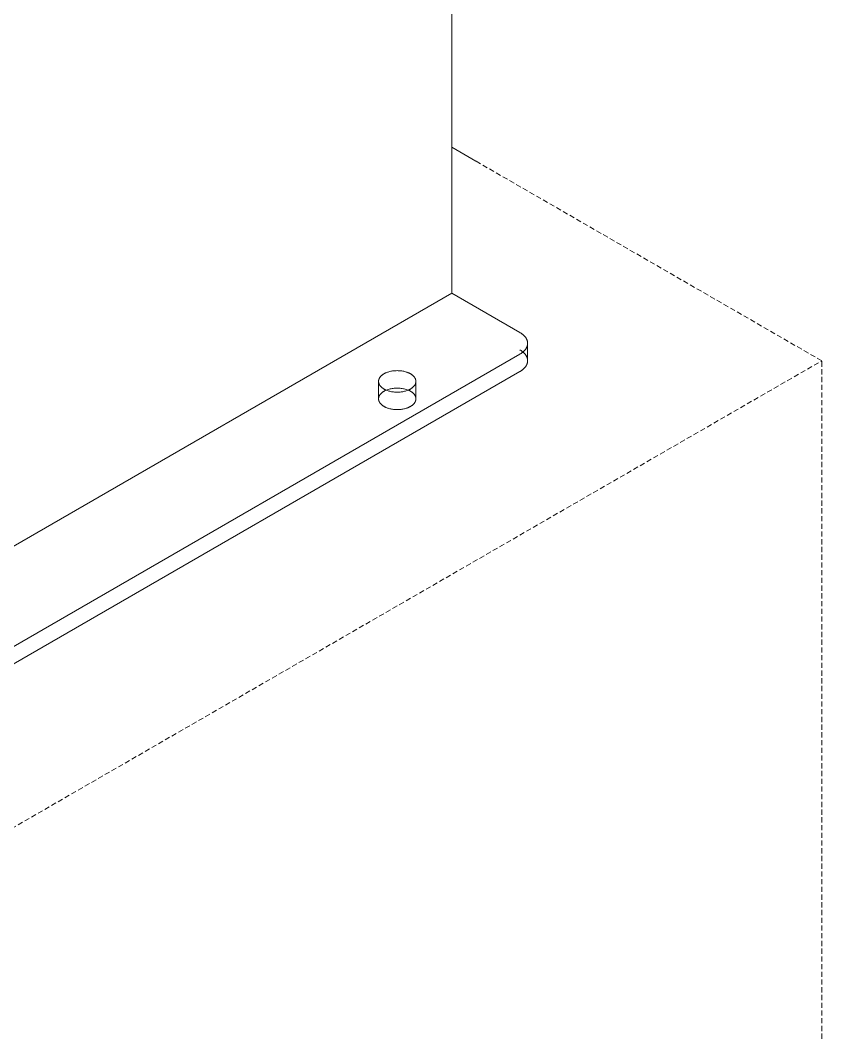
# Model space of a CAD drawing. Header units: millimetres. Extents: x -152 to 4236, y -557 to 2576.
# Drawn here: x 4038 to 4235.6, y 390.4 to 640.1 of the extents above; entities that cross this region are included whole.
import ezdxf

# ---------------------------------------------------------------- set-up
doc = ezdxf.new("R2010")
doc.units = ezdxf.units.MM
doc.linetypes.add('HIDDEN', pattern=[1.905, 1.27, -0.635])
doc.layers.add('ZANO_R', color=7, linetype='Continuous', lineweight=0)
doc.layers.add('ZANO_R_przerywana', color=7, linetype='HIDDEN', lineweight=0)

msp = doc.modelspace()

# ---------------------------------------------------------------- linework, layer by layer
at = {"layer": 'ZANO_R'}
for p, q in [((4144.41, 572.81), (4144.41, 784.39)), ((4150.29, 605.41), (4144.41, 608.8)), ((3935.13, 451.98), (4144.41, 572.81)), ((4161.15, 563.14), (4144.41, 572.81)), ((4161.15, 563.14), (4161.26, 563.08)), ((4161.26, 563.08), (4161.36, 563.02)), ((4161.36, 563.02), (4161.46, 562.96)), ((4161.46, 562.96), (4161.55, 562.89)), ((4161.55, 562.89), (4161.65, 562.82)), ((4161.65, 562.82), (4161.74, 562.75)), ((4161.74, 562.75), (4161.83, 562.68)), ((4161.83, 562.68), (4161.92, 562.61)), ((4161.92, 562.61), (4162.01, 562.53)), ((4162.01, 562.53), (4162.09, 562.46)), ((4162.09, 562.46), (4162.17, 562.38)), ((4162.17, 562.38), (4162.25, 562.3)), ((4162.25, 562.3), (4162.33, 562.22)), ((4162.33, 562.22), (4162.4, 562.14)), ((4162.4, 562.14), (4162.47, 562.05)), ((4162.47, 562.05), (4162.54, 561.97)), ((4162.54, 561.97), (4162.6, 561.88)), ((4162.6, 561.88), (4162.66, 561.79)), ((4162.66, 561.79), (4162.69, 561.75)), ((4162.69, 561.75), (4162.72, 561.7)), ((4162.72, 561.7), (4162.74, 561.66)), ((4162.74, 561.66), (4162.77, 561.61)), ((4162.77, 561.61), (4162.79, 561.56)), ((4162.79, 559.35), (4162.77, 559.31)), ((4162.79, 561.56), (4162.82, 561.52)), ((4162.82, 559.4), (4162.79, 559.35)), ((4162.82, 561.52), (4162.84, 561.47)), ((4162.84, 559.44), (4162.82, 559.4)), ((4162.84, 561.47), (4162.86, 561.42)), ((4162.86, 559.49), (4162.84, 559.44)), ((4162.86, 561.42), (4162.88, 561.38)), ((4162.88, 559.54), (4162.86, 559.49)), ((4162.88, 561.38), (4162.9, 561.33)), ((4162.9, 559.59), (4162.88, 559.54)), ((4162.9, 561.33), (4162.92, 561.28)), ((4162.92, 559.63), (4162.9, 559.59)), ((4162.92, 561.28), (4162.94, 561.24)), ((4162.94, 559.68), (4162.92, 559.63)), ((4162.94, 561.24), (4162.96, 561.19)), ((4162.96, 559.73), (4162.94, 559.68)), ((4162.96, 561.19), (4162.97, 561.14)), ((4162.97, 559.78), (4162.96, 559.73)), ((4162.97, 561.14), (4162.99, 561.09)), ((4162.99, 559.82), (4162.97, 559.78)), ((4162.99, 561.09), (4163, 561.04)), ((4163, 559.87), (4162.99, 559.82)), ((4163, 561.04), (4163.01, 561)), ((4163.01, 559.92), (4163, 559.87)), ((4163.01, 561), (4163.03, 560.95)), ((4163.03, 559.97), (4163.01, 559.92)), ((4163.03, 560.95), (4163.04, 560.9)), ((4163.04, 560.02), (4163.03, 559.97)), ((4163.04, 560.9), (4163.04, 560.85)), ((4163.04, 560.85), (4163.05, 560.8)), ((4163.05, 560.11), (4163.04, 560.07)), ((4163.04, 560.07), (4163.04, 560.02)), ((4163.05, 560.8), (4163.06, 560.75)), ((4163.06, 560.16), (4163.05, 560.11)), ((4163.06, 560.75), (4163.07, 560.7)), ((4163.07, 560.21), (4163.06, 560.16)), ((4163.07, 560.7), (4163.07, 560.65)), ((4163.07, 560.65), (4163.07, 560.61)), ((4163.07, 560.61), (4163.08, 560.56)), ((4163.08, 560.36), (4163.07, 560.31)), ((4163.07, 560.31), (4163.07, 560.26)), ((4163.07, 560.26), (4163.07, 560.21)), ((4163.08, 560.56), (4163.08, 560.51)), ((4163.08, 560.51), (4163.08, 560.46)), ((4163.08, 560.46), (4163.08, 560.41)), ((4163.08, 560.41), (4163.08, 556.16)), ((4163.08, 560.41), (4163.08, 560.36)), ((3961.17, 442.31), (4161.15, 557.77)), ((4161.15, 558.85), (4161.25, 558.79)), ((4161.26, 557.83), (4161.15, 557.77)), ((4161.25, 558.79), (4161.35, 558.73)), ((4161.36, 557.9), (4161.26, 557.83)), ((4161.35, 558.73), (4161.45, 558.66)), ((4161.46, 557.96), (4161.36, 557.9)), ((4161.45, 558.66), (4161.55, 558.6)), ((4161.55, 558.03), (4161.46, 557.96)), ((4161.55, 558.6), (4161.64, 558.53)), ((4161.65, 558.09), (4161.55, 558.03)), ((4161.64, 558.53), (4161.73, 558.46)), ((4161.74, 558.16), (4161.65, 558.09)), ((4161.73, 558.46), (4161.82, 558.39)), ((4161.83, 558.23), (4161.74, 558.16)), ((4161.82, 558.39), (4161.91, 558.32)), ((4161.92, 558.31), (4161.83, 558.23)), ((4161.91, 558.32), (4162, 558.25)), ((4162.01, 558.38), (4161.92, 558.31)), ((4162, 558.25), (4162.08, 558.17)), ((4162.09, 558.46), (4162.01, 558.38)), ((4162.08, 558.17), (4162.16, 558.1)), ((4162.17, 558.54), (4162.09, 558.46)), ((4162.16, 558.1), (4162.24, 558.02)), ((4162.25, 558.62), (4162.17, 558.54)), ((4162.24, 558.02), (4162.31, 557.94)), ((4162.33, 558.7), (4162.25, 558.62)), ((4162.31, 557.94), (4162.39, 557.86)), ((4162.4, 558.78), (4162.33, 558.7)), ((4162.39, 557.86), (4162.46, 557.78)), ((4162.47, 558.86), (4162.4, 558.78)), ((4162.46, 557.78), (4162.52, 557.69)), ((4162.54, 558.95), (4162.47, 558.86)), ((4162.52, 557.69), (4162.59, 557.61)), ((4162.6, 559.04), (4162.54, 558.95)), ((4162.59, 557.61), (4162.65, 557.52)), ((4162.66, 559.13), (4162.6, 559.04)), ((4162.65, 557.52), (4162.7, 557.43)), ((4162.69, 559.17), (4162.66, 559.13)), ((4162.72, 559.22), (4162.69, 559.17)), ((4162.7, 557.43), (4162.73, 557.39)), ((4162.74, 559.26), (4162.72, 559.22)), ((4162.73, 557.39), (4162.75, 557.34)), ((4162.77, 559.31), (4162.74, 559.26)), ((4162.75, 557.34), (4162.78, 557.3)), ((4162.78, 557.3), (4162.8, 557.25)), ((4162.8, 557.25), (4162.83, 557.21)), ((4162.83, 557.21), (4162.85, 557.16)), ((4162.85, 557.16), (4162.87, 557.11)), ((4162.87, 557.11), (4162.89, 557.07)), ((4162.89, 557.07), (4162.91, 557.02)), ((4162.91, 557.02), (4162.93, 556.98)), ((4162.93, 556.98), (4162.94, 556.93)), ((4162.94, 556.93), (4162.96, 556.88)), ((4162.96, 556.88), (4162.98, 556.83)), ((4162.98, 556.83), (4162.99, 556.79)), ((4162.33, 554.4), (4162.25, 554.32)), ((4162.4, 554.48), (4162.33, 554.4)), ((4162.47, 554.57), (4162.4, 554.48)), ((4162.54, 554.65), (4162.47, 554.57)), ((4162.6, 554.74), (4162.54, 554.65)), ((4162.66, 554.83), (4162.6, 554.74)), ((4162.69, 554.87), (4162.66, 554.83)), ((4162.72, 554.92), (4162.69, 554.87)), ((4162.74, 554.96), (4162.72, 554.92)), ((4162.77, 555.01), (4162.74, 554.96)), ((4162.79, 555.06), (4162.77, 555.01)), ((4162.82, 555.1), (4162.79, 555.06)), ((4162.84, 555.15), (4162.82, 555.1)), ((4162.86, 555.19), (4162.84, 555.15)), ((4162.88, 555.24), (4162.86, 555.19)), ((4162.9, 555.29), (4162.88, 555.24)), ((4162.92, 555.34), (4162.9, 555.29)), ((4162.94, 555.38), (4162.92, 555.34)), ((4162.96, 555.43), (4162.94, 555.38)), ((4162.97, 555.48), (4162.96, 555.43)), ((4162.99, 555.53), (4162.97, 555.48)), ((4162.99, 556.79), (4163, 556.74)), ((4163, 555.58), (4162.99, 555.53)), ((4163, 556.74), (4163.02, 556.69)), ((4163.01, 555.62), (4163, 555.58)), ((4163.03, 555.67), (4163.01, 555.62)), ((4163.02, 556.69), (4163.03, 556.64)), ((4163.03, 556.64), (4163.04, 556.6)), ((4163.04, 555.72), (4163.03, 555.67)), ((4163.04, 556.6), (4163.05, 556.55)), ((4163.05, 555.82), (4163.04, 555.77)), ((4163.04, 555.77), (4163.04, 555.72)), ((4163.05, 556.55), (4163.05, 556.5)), ((4163.05, 556.5), (4163.06, 556.45)), ((4163.06, 555.87), (4163.05, 555.82)), ((4163.06, 556.45), (4163.07, 556.4)), ((4163.07, 555.92), (4163.06, 555.87)), ((4163.07, 556.4), (4163.07, 556.36)), ((4163.07, 556.36), (4163.08, 556.31)), ((4163.08, 556.06), (4163.07, 556.01)), ((4163.07, 556.01), (4163.07, 555.97)), ((4163.07, 555.97), (4163.07, 555.92)), ((4163.08, 556.31), (4163.08, 556.26)), ((4163.08, 556.26), (4163.08, 556.21)), ((4163.08, 556.16), (4163.08, 556.11)), ((4163.08, 556.11), (4163.08, 556.06)), ((4161.15, 553.48), (3961.17, 438.02)), ((4126.5, 551.8), (4126.52, 551.83)), ((4126.52, 551.83), (4126.54, 551.87)), ((4126.54, 551.87), (4126.55, 551.9)), ((4126.55, 551.9), (4126.57, 551.93)), ((4126.57, 551.93), (4126.59, 551.96)), ((4126.59, 551.96), (4126.61, 551.99)), ((4126.61, 551.99), (4126.65, 552.05)), ((4126.65, 552.05), (4126.7, 552.12)), ((4126.7, 552.12), (4126.75, 552.18)), ((4126.75, 552.18), (4126.79, 552.24)), ((4126.79, 552.24), (4126.85, 552.29)), ((4126.85, 552.29), (4126.9, 552.35)), ((4126.9, 552.35), (4126.95, 552.41)), ((4126.95, 552.41), (4127.01, 552.46)), ((4127.01, 552.46), (4127.07, 552.51)), ((4127.07, 552.51), (4127.13, 552.57)), ((4127.13, 552.57), (4127.19, 552.62)), ((4127.19, 552.62), (4127.26, 552.67)), ((4127.26, 552.67), (4127.32, 552.72)), ((4127.32, 552.72), (4127.39, 552.76)), ((4127.39, 552.76), (4127.46, 552.81)), ((4127.46, 552.81), (4127.53, 552.85)), ((4127.53, 552.85), (4127.6, 552.9)), ((4127.6, 552.9), (4127.67, 552.94)), ((4127.67, 552.94), (4127.74, 552.98)), ((4127.74, 552.98), (4127.82, 553.02)), ((4127.82, 553.02), (4127.89, 553.06)), ((4127.89, 553.06), (4127.97, 553.1)), ((4127.97, 553.1), (4128.06, 553.14)), ((4128.06, 553.14), (4128.14, 553.18)), ((4128.14, 553.18), (4128.23, 553.21)), ((4128.23, 553.21), (4128.32, 553.25)), ((4128.32, 553.25), (4128.5, 553.32)), ((4128.5, 553.32), (4128.69, 553.38)), ((4128.69, 553.38), (4128.89, 553.44)), ((4128.89, 553.44), (4129.1, 553.5)), ((4129.1, 553.5), (4129.31, 553.55)), ((4129.31, 553.55), (4129.53, 553.59)), ((4129.53, 553.59), (4129.75, 553.63)), ((4129.75, 553.63), (4129.98, 553.66)), ((4129.98, 553.66), (4130.21, 553.69)), ((4130.21, 553.69), (4130.45, 553.7)), ((4130.45, 553.7), (4130.69, 553.71)), ((4130.69, 553.71), (4130.92, 553.72)), ((4130.92, 553.72), (4131.16, 553.71)), ((4131.16, 553.71), (4131.4, 553.7)), ((4131.4, 553.7), (4131.63, 553.69)), ((4131.63, 553.69), (4131.87, 553.66)), ((4131.87, 553.66), (4132.1, 553.63)), ((4132.1, 553.63), (4132.32, 553.59)), ((4132.32, 553.59), (4132.54, 553.55)), ((4132.54, 553.55), (4132.75, 553.5)), ((4132.75, 553.5), (4132.96, 553.44)), ((4132.96, 553.44), (4133.16, 553.38)), ((4133.16, 553.38), (4133.35, 553.32)), ((4133.35, 553.32), (4133.53, 553.25)), ((4133.53, 553.25), (4133.62, 553.21)), ((4133.62, 553.21), (4133.71, 553.18)), ((4133.71, 553.18), (4133.79, 553.14)), ((4133.79, 553.14), (4133.87, 553.1)), ((4133.87, 553.1), (4133.95, 553.06)), ((4133.95, 553.06), (4134.03, 553.02)), ((4134.03, 553.02), (4134.11, 552.98)), ((4134.11, 552.98), (4134.18, 552.94)), ((4134.18, 552.94), (4134.25, 552.9)), ((4134.25, 552.9), (4134.32, 552.85)), ((4134.32, 552.85), (4134.39, 552.81)), ((4134.39, 552.81), (4134.46, 552.76)), ((4134.46, 552.76), (4134.53, 552.72)), ((4134.53, 552.72), (4134.59, 552.67)), ((4134.59, 552.67), (4134.65, 552.62)), ((4134.65, 552.62), (4134.72, 552.57)), ((4134.72, 552.57), (4134.78, 552.51)), ((4134.78, 552.51), (4134.84, 552.46)), ((4134.84, 552.46), (4134.89, 552.41)), ((4134.89, 552.41), (4134.95, 552.35)), ((4134.95, 552.35), (4135, 552.29)), ((4135, 552.29), (4135.05, 552.24)), ((4135.05, 552.24), (4135.1, 552.18)), ((4135.1, 552.18), (4135.15, 552.12)), ((4135.15, 552.12), (4135.19, 552.05)), ((4135.19, 552.05), (4135.24, 551.99)), ((4135.24, 551.99), (4135.25, 551.96)), ((4135.25, 551.96), (4135.27, 551.93)), ((4135.27, 551.93), (4135.29, 551.9)), ((4135.29, 551.9), (4135.31, 551.87)), ((4135.31, 551.87), (4135.33, 551.83)), ((4135.33, 551.83), (4135.34, 551.8)), ((4161.26, 553.54), (4161.15, 553.48)), ((4161.36, 553.6), (4161.26, 553.54)), ((4161.46, 553.66), (4161.36, 553.6)), ((4161.55, 553.73), (4161.46, 553.66)), ((4161.65, 553.8), (4161.55, 553.73)), ((4161.74, 553.87), (4161.65, 553.8)), ((4161.83, 553.94), (4161.74, 553.87)), ((4161.92, 554.01), (4161.83, 553.94)), ((4162.01, 554.08), (4161.92, 554.01)), ((4162.09, 554.16), (4162.01, 554.08)), ((4162.17, 554.24), (4162.09, 554.16)), ((4162.25, 554.32), (4162.17, 554.24)), ((4126.32, 551.16), (4126.33, 551.2)), ((4126.32, 551.13), (4126.32, 551.16)), ((4126.32, 551.09), (4126.32, 551.13)), ((4126.32, 551.06), (4126.32, 551.09)), ((4126.32, 546.76), (4126.32, 551.06)), ((4126.32, 551.03), (4126.32, 551.06)), ((4126.32, 550.99), (4126.32, 551.03)), ((4126.32, 550.96), (4126.32, 550.99)), ((4126.33, 550.92), (4126.32, 550.96)), ((4126.33, 551.27), (4126.34, 551.3)), ((4126.33, 551.23), (4126.33, 551.27)), ((4126.33, 551.2), (4126.33, 551.23)), ((4126.33, 550.89), (4126.33, 550.92)), ((4126.33, 550.85), (4126.33, 550.89)), ((4126.34, 550.82), (4126.33, 550.85)), ((4126.34, 551.33), (4126.35, 551.37)), ((4126.34, 551.3), (4126.34, 551.33)), ((4126.34, 550.79), (4126.34, 550.82)), ((4126.35, 550.75), (4126.34, 550.79)), ((4126.35, 551.37), (4126.36, 551.4)), ((4126.36, 550.72), (4126.35, 550.75)), ((4126.36, 551.4), (4126.37, 551.44)), ((4126.37, 550.68), (4126.36, 550.72)), ((4126.37, 551.44), (4126.38, 551.47)), ((4126.38, 550.65), (4126.37, 550.68)), ((4126.38, 551.5), (4126.39, 551.54)), ((4126.38, 551.47), (4126.38, 551.5)), ((4126.38, 550.62), (4126.38, 550.65)), ((4126.39, 550.58), (4126.38, 550.62)), ((4126.39, 551.54), (4126.41, 551.57)), ((4126.41, 550.55), (4126.39, 550.58)), ((4126.41, 551.57), (4126.42, 551.6)), ((4126.42, 550.52), (4126.41, 550.55)), ((4126.42, 551.6), (4126.43, 551.64)), ((4126.43, 550.48), (4126.42, 550.52)), ((4126.43, 551.64), (4126.44, 551.67)), ((4126.44, 550.45), (4126.43, 550.48)), ((4126.44, 551.67), (4126.46, 551.7)), ((4126.46, 550.42), (4126.44, 550.45)), ((4126.46, 551.7), (4126.47, 551.74)), ((4126.47, 550.38), (4126.46, 550.42)), ((4126.47, 551.74), (4126.49, 551.77)), ((4126.49, 550.35), (4126.47, 550.38)), ((4126.49, 551.77), (4126.5, 551.8)), ((4126.5, 550.32), (4126.49, 550.35)), ((4126.52, 550.29), (4126.5, 550.32)), ((4126.54, 550.25), (4126.52, 550.29)), ((4126.55, 550.22), (4126.54, 550.25)), ((4126.57, 550.19), (4126.55, 550.22)), ((4126.59, 550.16), (4126.57, 550.19)), ((4126.61, 550.13), (4126.59, 550.16)), ((4126.65, 550.07), (4126.61, 550.13)), ((4126.7, 550), (4126.65, 550.07)), ((4126.75, 549.94), (4126.7, 550)), ((4126.79, 549.89), (4126.75, 549.94)), ((4126.85, 549.83), (4126.79, 549.89)), ((4126.9, 549.77), (4126.85, 549.83)), ((4126.95, 549.71), (4126.9, 549.77)), ((4127.01, 549.66), (4126.95, 549.71)), ((4127.07, 549.61), (4127.01, 549.66)), ((4127.13, 549.55), (4127.07, 549.61)), ((4127.19, 549.5), (4127.13, 549.55)), ((4127.26, 549.45), (4127.19, 549.5)), ((4127.32, 549.4), (4127.26, 549.45)), ((4127.39, 549.36), (4127.32, 549.4)), ((4127.46, 549.31), (4127.39, 549.36)), ((4129.92, 549.35), (4129.67, 549.32)), ((4130.17, 549.38), (4129.92, 549.35)), ((4130.42, 549.41), (4130.17, 549.38)), ((4130.67, 549.42), (4130.42, 549.41)), ((4130.92, 549.42), (4130.67, 549.42)), ((4131.18, 549.42), (4130.92, 549.42)), ((4131.43, 549.41), (4131.18, 549.42)), ((4131.68, 549.38), (4131.43, 549.41)), ((4131.93, 549.35), (4131.68, 549.38)), ((4132.18, 549.32), (4131.93, 549.35)), ((4134.46, 549.36), (4134.39, 549.31)), ((4134.53, 549.4), (4134.46, 549.36)), ((4134.59, 549.45), (4134.53, 549.4)), ((4134.65, 549.5), (4134.59, 549.45)), ((4134.72, 549.55), (4134.65, 549.5)), ((4134.78, 549.61), (4134.72, 549.55)), ((4134.84, 549.66), (4134.78, 549.61)), ((4134.89, 549.71), (4134.84, 549.66)), ((4134.95, 549.77), (4134.89, 549.71)), ((4135, 549.83), (4134.95, 549.77)), ((4135.05, 549.89), (4135, 549.83)), ((4135.1, 549.94), (4135.05, 549.89)), ((4135.15, 550), (4135.1, 549.94)), ((4135.19, 550.07), (4135.15, 550)), ((4135.24, 550.13), (4135.19, 550.07)), ((4135.25, 550.16), (4135.24, 550.13)), ((4135.27, 550.19), (4135.25, 550.16)), ((4135.29, 550.22), (4135.27, 550.19)), ((4135.31, 550.25), (4135.29, 550.22)), ((4135.33, 550.29), (4135.31, 550.25)), ((4135.34, 550.32), (4135.33, 550.29)), ((4135.34, 551.8), (4135.36, 551.77)), ((4135.36, 550.35), (4135.34, 550.32)), ((4135.36, 551.77), (4135.38, 551.74)), ((4135.38, 550.38), (4135.36, 550.35)), ((4135.38, 551.74), (4135.39, 551.7)), ((4135.39, 550.42), (4135.38, 550.38)), ((4135.39, 551.7), (4135.4, 551.67)), ((4135.4, 550.45), (4135.39, 550.42)), ((4135.4, 551.67), (4135.42, 551.64)), ((4135.42, 550.48), (4135.4, 550.45)), ((4135.42, 551.64), (4135.43, 551.6)), ((4135.43, 550.52), (4135.42, 550.48)), ((4135.43, 551.6), (4135.44, 551.57)), ((4135.44, 550.55), (4135.43, 550.52)), ((4135.44, 551.57), (4135.45, 551.54)), ((4135.45, 550.58), (4135.44, 550.55)), ((4135.45, 551.54), (4135.46, 551.5)), ((4135.46, 550.62), (4135.45, 550.58)), ((4135.46, 551.5), (4135.47, 551.47)), ((4135.47, 550.65), (4135.46, 550.62)), ((4135.47, 551.47), (4135.48, 551.44)), ((4135.48, 550.68), (4135.47, 550.65)), ((4135.48, 551.44), (4135.49, 551.4)), ((4135.49, 550.72), (4135.48, 550.68)), ((4135.49, 551.4), (4135.5, 551.37)), ((4135.5, 550.75), (4135.49, 550.72)), ((4135.5, 551.37), (4135.5, 551.33)), ((4135.5, 551.33), (4135.51, 551.3)), ((4135.51, 550.82), (4135.5, 550.79)), ((4135.5, 550.79), (4135.5, 550.75)), ((4135.51, 551.3), (4135.51, 551.27)), ((4135.51, 551.27), (4135.52, 551.23)), ((4135.52, 550.89), (4135.51, 550.85)), ((4135.51, 550.85), (4135.51, 550.82)), ((4135.52, 551.23), (4135.52, 551.2)), ((4135.52, 551.2), (4135.52, 551.16)), ((4135.52, 551.16), (4135.53, 551.13)), ((4135.53, 550.99), (4135.52, 550.96)), ((4135.52, 550.96), (4135.52, 550.92)), ((4135.52, 550.92), (4135.52, 550.89)), ((4135.53, 551.13), (4135.53, 551.09)), ((4135.53, 551.09), (4135.53, 551.06)), ((4135.53, 546.76), (4135.53, 551.06)), ((4135.53, 551.06), (4135.53, 551.03)), ((4135.53, 551.03), (4135.53, 550.99)), ((4126.33, 546.9), (4126.32, 546.87)), ((4126.32, 546.87), (4126.32, 546.83)), ((4126.34, 547), (4126.33, 546.97)), ((4126.33, 546.97), (4126.33, 546.94)), ((4126.33, 546.94), (4126.33, 546.9)), ((4126.35, 547.07), (4126.34, 547.04)), ((4126.34, 547.04), (4126.34, 547)), ((4126.36, 547.11), (4126.35, 547.07)), ((4126.37, 547.14), (4126.36, 547.11)), ((4126.38, 547.17), (4126.37, 547.14)), ((4126.39, 547.24), (4126.38, 547.21)), ((4126.38, 547.21), (4126.38, 547.17)), ((4126.41, 547.28), (4126.39, 547.24)), ((4126.42, 547.31), (4126.41, 547.28)), ((4126.43, 547.34), (4126.42, 547.31)), ((4126.44, 547.38), (4126.43, 547.34)), ((4126.46, 547.41), (4126.44, 547.38)), ((4126.47, 547.44), (4126.46, 547.41)), ((4126.49, 547.47), (4126.47, 547.44)), ((4126.5, 547.51), (4126.49, 547.47)), ((4126.52, 547.54), (4126.5, 547.51)), ((4126.54, 547.57), (4126.52, 547.54)), ((4126.55, 547.6), (4126.54, 547.57)), ((4126.57, 547.63), (4126.55, 547.6)), ((4126.59, 547.67), (4126.57, 547.63)), ((4126.61, 547.7), (4126.59, 547.67)), ((4126.65, 547.76), (4126.61, 547.7)), ((4126.7, 547.82), (4126.65, 547.76)), ((4126.75, 547.88), (4126.7, 547.82)), ((4126.79, 547.94), (4126.75, 547.88)), ((4126.85, 548), (4126.79, 547.94)), ((4126.9, 548.05), (4126.85, 548)), ((4126.95, 548.11), (4126.9, 548.05)), ((4127.01, 548.16), (4126.95, 548.11)), ((4127.07, 548.22), (4127.01, 548.16)), ((4127.13, 548.27), (4127.07, 548.22)), ((4127.19, 548.32), (4127.13, 548.27)), ((4127.26, 548.37), (4127.19, 548.32)), ((4127.32, 548.42), (4127.26, 548.37)), ((4127.39, 548.47), (4127.32, 548.42)), ((4127.46, 548.51), (4127.39, 548.47)), ((4127.53, 549.27), (4127.46, 549.31)), ((4127.53, 548.56), (4127.46, 548.51)), ((4127.6, 549.22), (4127.53, 549.27)), ((4127.6, 548.6), (4127.53, 548.56)), ((4127.67, 549.18), (4127.6, 549.22)), ((4127.67, 548.64), (4127.6, 548.6)), ((4127.74, 549.14), (4127.67, 549.18)), ((4127.8, 548.72), (4127.67, 548.64)), ((4127.82, 549.1), (4127.74, 549.14)), ((4127.94, 548.79), (4127.8, 548.72)), ((4127.89, 549.06), (4127.82, 549.1)), ((4127.97, 549.02), (4127.89, 549.06)), ((4128.07, 548.85), (4127.94, 548.79)), ((4128.06, 548.98), (4127.97, 549.02)), ((4128.14, 548.94), (4128.06, 548.98)), ((4128.21, 548.91), (4128.07, 548.85)), ((4128.23, 548.91), (4128.14, 548.94)), ((4128.45, 549), (4128.21, 548.91)), ((4128.32, 548.87), (4128.23, 548.91)), ((4128.5, 548.8), (4128.32, 548.87)), ((4128.69, 549.08), (4128.45, 549)), ((4128.69, 548.74), (4128.5, 548.8)), ((4128.93, 549.15), (4128.69, 549.08)), ((4128.89, 548.68), (4128.69, 548.74)), ((4129.1, 548.62), (4128.89, 548.68)), ((4129.17, 549.21), (4128.93, 549.15)), ((4129.31, 548.57), (4129.1, 548.62)), ((4129.42, 549.27), (4129.17, 549.21)), ((4129.53, 548.53), (4129.31, 548.57)), ((4129.67, 549.32), (4129.42, 549.27)), ((4129.75, 548.49), (4129.53, 548.53)), ((4129.98, 548.46), (4129.75, 548.49)), ((4130.21, 548.43), (4129.98, 548.46)), ((4130.45, 548.42), (4130.21, 548.43)), ((4130.69, 548.41), (4130.45, 548.42)), ((4130.92, 548.4), (4130.69, 548.41)), ((4131.16, 548.41), (4130.92, 548.4)), ((4131.4, 548.42), (4131.16, 548.41)), ((4131.63, 548.43), (4131.4, 548.42)), ((4131.87, 548.46), (4131.63, 548.43)), ((4132.1, 548.49), (4131.87, 548.46)), ((4132.32, 548.53), (4132.1, 548.49)), ((4132.43, 549.27), (4132.18, 549.32)), ((4132.54, 548.57), (4132.32, 548.53)), ((4132.67, 549.21), (4132.43, 549.27)), ((4132.75, 548.62), (4132.54, 548.57)), ((4132.92, 549.15), (4132.67, 549.21)), ((4132.96, 548.68), (4132.75, 548.62)), ((4133.16, 549.08), (4132.92, 549.15)), ((4133.16, 548.74), (4132.96, 548.68)), ((4133.4, 549), (4133.16, 549.08)), ((4133.35, 548.8), (4133.16, 548.74)), ((4133.53, 548.87), (4133.35, 548.8)), ((4133.64, 548.91), (4133.4, 549)), ((4133.62, 548.91), (4133.53, 548.87)), ((4133.71, 548.94), (4133.62, 548.91)), ((4133.77, 548.85), (4133.64, 548.91)), ((4133.79, 548.98), (4133.71, 548.94)), ((4133.91, 548.79), (4133.77, 548.85)), ((4133.87, 549.02), (4133.79, 548.98)), ((4133.95, 549.06), (4133.87, 549.02)), ((4134.05, 548.72), (4133.91, 548.79)), ((4134.03, 549.1), (4133.95, 549.06)), ((4134.11, 549.14), (4134.03, 549.1)), ((4134.18, 548.64), (4134.05, 548.72)), ((4134.18, 549.18), (4134.11, 549.14)), ((4134.25, 549.22), (4134.18, 549.18)), ((4134.25, 548.6), (4134.18, 548.64)), ((4134.32, 549.27), (4134.25, 549.22)), ((4134.32, 548.56), (4134.25, 548.6)), ((4134.39, 549.31), (4134.32, 549.27)), ((4134.39, 548.51), (4134.32, 548.56)), ((4134.46, 548.47), (4134.39, 548.51)), ((4134.53, 548.42), (4134.46, 548.47)), ((4134.59, 548.37), (4134.53, 548.42)), ((4134.65, 548.32), (4134.59, 548.37)), ((4134.72, 548.27), (4134.65, 548.32)), ((4134.78, 548.22), (4134.72, 548.27)), ((4134.84, 548.16), (4134.78, 548.22)), ((4134.89, 548.11), (4134.84, 548.16)), ((4134.95, 548.05), (4134.89, 548.11)), ((4135, 548), (4134.95, 548.05)), ((4135.05, 547.94), (4135, 548)), ((4135.1, 547.88), (4135.05, 547.94)), ((4135.15, 547.82), (4135.1, 547.88)), ((4135.19, 547.76), (4135.15, 547.82)), ((4135.24, 547.7), (4135.19, 547.76)), ((4135.25, 547.67), (4135.24, 547.7)), ((4135.27, 547.63), (4135.25, 547.67)), ((4135.29, 547.6), (4135.27, 547.63)), ((4135.31, 547.57), (4135.29, 547.6)), ((4135.33, 547.54), (4135.31, 547.57)), ((4135.34, 547.51), (4135.33, 547.54)), ((4135.36, 547.47), (4135.34, 547.51)), ((4135.38, 547.44), (4135.36, 547.47)), ((4135.39, 547.41), (4135.38, 547.44)), ((4135.4, 547.38), (4135.39, 547.41)), ((4135.42, 547.34), (4135.4, 547.38)), ((4135.43, 547.31), (4135.42, 547.34)), ((4135.44, 547.28), (4135.43, 547.31)), ((4135.45, 547.24), (4135.44, 547.28)), ((4135.46, 547.21), (4135.45, 547.24)), ((4135.47, 547.17), (4135.46, 547.21)), ((4135.48, 547.14), (4135.47, 547.17)), ((4135.49, 547.11), (4135.48, 547.14)), ((4135.5, 547.07), (4135.49, 547.11)), ((4135.5, 547.04), (4135.5, 547.07)), ((4135.51, 547), (4135.5, 547.04)), ((4135.51, 546.97), (4135.51, 547)), ((4135.52, 546.94), (4135.51, 546.97)), ((4135.52, 546.9), (4135.52, 546.94)), ((4135.52, 546.87), (4135.52, 546.9)), ((4135.53, 546.83), (4135.52, 546.87)), ((4126.32, 546.83), (4126.32, 546.8)), ((4126.32, 546.8), (4126.32, 546.76)), ((4126.32, 546.76), (4126.32, 546.73)), ((4126.32, 546.73), (4126.32, 546.7)), ((4126.32, 546.7), (4126.32, 546.66)), ((4126.32, 546.66), (4126.33, 546.63)), ((4126.33, 546.63), (4126.33, 546.59)), ((4126.33, 546.59), (4126.33, 546.56)), ((4126.33, 546.56), (4126.34, 546.52)), ((4126.34, 546.52), (4126.34, 546.49)), ((4126.34, 546.49), (4126.35, 546.46)), ((4126.35, 546.46), (4126.36, 546.42)), ((4126.36, 546.42), (4126.37, 546.39)), ((4126.37, 546.39), (4126.38, 546.35)), ((4126.38, 546.35), (4126.38, 546.32)), ((4126.38, 546.32), (4126.39, 546.29)), ((4126.39, 546.29), (4126.41, 546.25)), ((4126.41, 546.25), (4126.42, 546.22)), ((4126.42, 546.22), (4126.43, 546.19)), ((4126.43, 546.19), (4126.44, 546.15)), ((4126.44, 546.15), (4126.46, 546.12)), ((4126.46, 546.12), (4126.47, 546.09)), ((4126.47, 546.09), (4126.49, 546.05)), ((4126.49, 546.05), (4126.5, 546.02)), ((4126.5, 546.02), (4126.52, 545.99)), ((4126.52, 545.99), (4126.54, 545.96)), ((4126.54, 545.96), (4126.55, 545.93)), ((4126.55, 545.93), (4126.57, 545.89)), ((4126.57, 545.89), (4126.59, 545.86)), ((4126.59, 545.86), (4126.61, 545.83)), ((4126.61, 545.83), (4126.65, 545.77)), ((4126.65, 545.77), (4126.7, 545.71)), ((4126.7, 545.71), (4126.75, 545.65)), ((4126.75, 545.65), (4126.79, 545.59)), ((4126.79, 545.59), (4126.85, 545.53)), ((4126.85, 545.53), (4126.9, 545.47)), ((4126.9, 545.47), (4126.95, 545.42)), ((4126.95, 545.42), (4127.01, 545.36)), ((4127.01, 545.36), (4127.07, 545.31)), ((4127.07, 545.31), (4127.13, 545.26)), ((4127.13, 545.26), (4127.19, 545.21)), ((4127.19, 545.21), (4127.26, 545.16)), ((4127.26, 545.16), (4127.32, 545.11)), ((4127.32, 545.11), (4127.39, 545.06)), ((4127.39, 545.06), (4127.46, 545.01)), ((4127.46, 545.01), (4127.53, 544.97)), ((4127.53, 544.97), (4127.6, 544.93)), ((4127.6, 544.93), (4127.67, 544.88)), ((4127.67, 544.88), (4127.74, 544.84)), ((4127.74, 544.84), (4127.82, 544.8)), ((4127.82, 544.8), (4127.89, 544.76)), ((4127.89, 544.76), (4127.97, 544.72)), ((4127.97, 544.72), (4128.06, 544.68)), ((4128.06, 544.68), (4128.14, 544.65)), ((4128.14, 544.65), (4128.23, 544.61)), ((4128.23, 544.61), (4128.32, 544.57)), ((4128.32, 544.57), (4128.5, 544.5)), ((4128.5, 544.5), (4128.69, 544.44)), ((4128.69, 544.44), (4128.89, 544.38)), ((4128.89, 544.38), (4129.1, 544.32)), ((4132.75, 544.32), (4132.96, 544.38)), ((4132.96, 544.38), (4133.16, 544.44)), ((4133.16, 544.44), (4133.35, 544.5)), ((4133.35, 544.5), (4133.53, 544.57)), ((4133.53, 544.57), (4133.62, 544.61)), ((4133.62, 544.61), (4133.71, 544.65)), ((4133.71, 544.65), (4133.79, 544.68)), ((4133.79, 544.68), (4133.87, 544.72)), ((4133.87, 544.72), (4133.95, 544.76)), ((4133.95, 544.76), (4134.03, 544.8)), ((4134.03, 544.8), (4134.11, 544.84)), ((4134.11, 544.84), (4134.18, 544.88)), ((4134.18, 544.88), (4134.25, 544.93)), ((4134.25, 544.93), (4134.32, 544.97)), ((4134.32, 544.97), (4134.39, 545.01)), ((4134.39, 545.01), (4134.46, 545.06)), ((4134.46, 545.06), (4134.53, 545.11)), ((4134.53, 545.11), (4134.59, 545.16)), ((4134.59, 545.16), (4134.65, 545.21)), ((4134.65, 545.21), (4134.72, 545.26)), ((4134.72, 545.26), (4134.78, 545.31)), ((4134.78, 545.31), (4134.84, 545.36)), ((4134.84, 545.36), (4134.89, 545.42)), ((4134.89, 545.42), (4134.95, 545.47)), ((4134.95, 545.47), (4135, 545.53)), ((4135, 545.53), (4135.05, 545.59)), ((4135.05, 545.59), (4135.1, 545.65)), ((4135.1, 545.65), (4135.15, 545.71)), ((4135.15, 545.71), (4135.19, 545.77)), ((4135.19, 545.77), (4135.24, 545.83)), ((4135.24, 545.83), (4135.25, 545.86)), ((4135.25, 545.86), (4135.27, 545.89)), ((4135.27, 545.89), (4135.29, 545.93)), ((4135.29, 545.93), (4135.31, 545.96)), ((4135.31, 545.96), (4135.33, 545.99)), ((4135.33, 545.99), (4135.34, 546.02)), ((4135.34, 546.02), (4135.36, 546.05)), ((4135.36, 546.05), (4135.38, 546.09)), ((4135.38, 546.09), (4135.39, 546.12)), ((4135.39, 546.12), (4135.4, 546.15)), ((4135.4, 546.15), (4135.42, 546.19)), ((4135.42, 546.19), (4135.43, 546.22)), ((4135.43, 546.22), (4135.44, 546.25)), ((4135.44, 546.25), (4135.45, 546.29)), ((4135.45, 546.29), (4135.46, 546.32)), ((4135.46, 546.32), (4135.47, 546.35)), ((4135.47, 546.35), (4135.48, 546.39)), ((4135.48, 546.39), (4135.49, 546.42)), ((4135.49, 546.42), (4135.5, 546.46)), ((4135.5, 546.49), (4135.51, 546.52)), ((4135.5, 546.46), (4135.5, 546.49)), ((4135.51, 546.56), (4135.52, 546.59)), ((4135.51, 546.52), (4135.51, 546.56)), ((4135.52, 546.66), (4135.53, 546.7)), ((4135.52, 546.63), (4135.52, 546.66)), ((4135.52, 546.59), (4135.52, 546.63)), ((4135.53, 546.8), (4135.53, 546.83)), ((4135.53, 546.76), (4135.53, 546.8)), ((4135.53, 546.73), (4135.53, 546.76)), ((4135.53, 546.7), (4135.53, 546.73)), ((4129.1, 544.32), (4129.31, 544.27)), ((4129.31, 544.27), (4129.53, 544.23)), ((4129.53, 544.23), (4129.75, 544.19)), ((4129.75, 544.19), (4129.98, 544.16)), ((4129.98, 544.16), (4130.21, 544.14)), ((4130.21, 544.14), (4130.45, 544.12)), ((4130.45, 544.12), (4130.69, 544.11)), ((4130.69, 544.11), (4130.92, 544.11)), ((4130.92, 544.11), (4131.16, 544.11)), ((4131.16, 544.11), (4131.4, 544.12)), ((4131.4, 544.12), (4131.63, 544.14)), ((4131.63, 544.14), (4131.87, 544.16)), ((4131.87, 544.16), (4132.1, 544.19)), ((4132.1, 544.19), (4132.32, 544.23)), ((4132.32, 544.23), (4132.54, 544.27)), ((4132.54, 544.27), (4132.75, 544.32))]:
    msp.add_line(p, q, dxfattribs=at)
at = {"layer": 'ZANO_R_przerywana'}
for p, q in [((4235.62, 556.14), (4150.29, 605.41)), ((3956.56, 395.03), (4235.62, 556.14)), ((4235.62, 341.33), (4235.62, 556.14))]:
    msp.add_line(p, q, dxfattribs=at)

doc.saveas('drawing.dxf')
